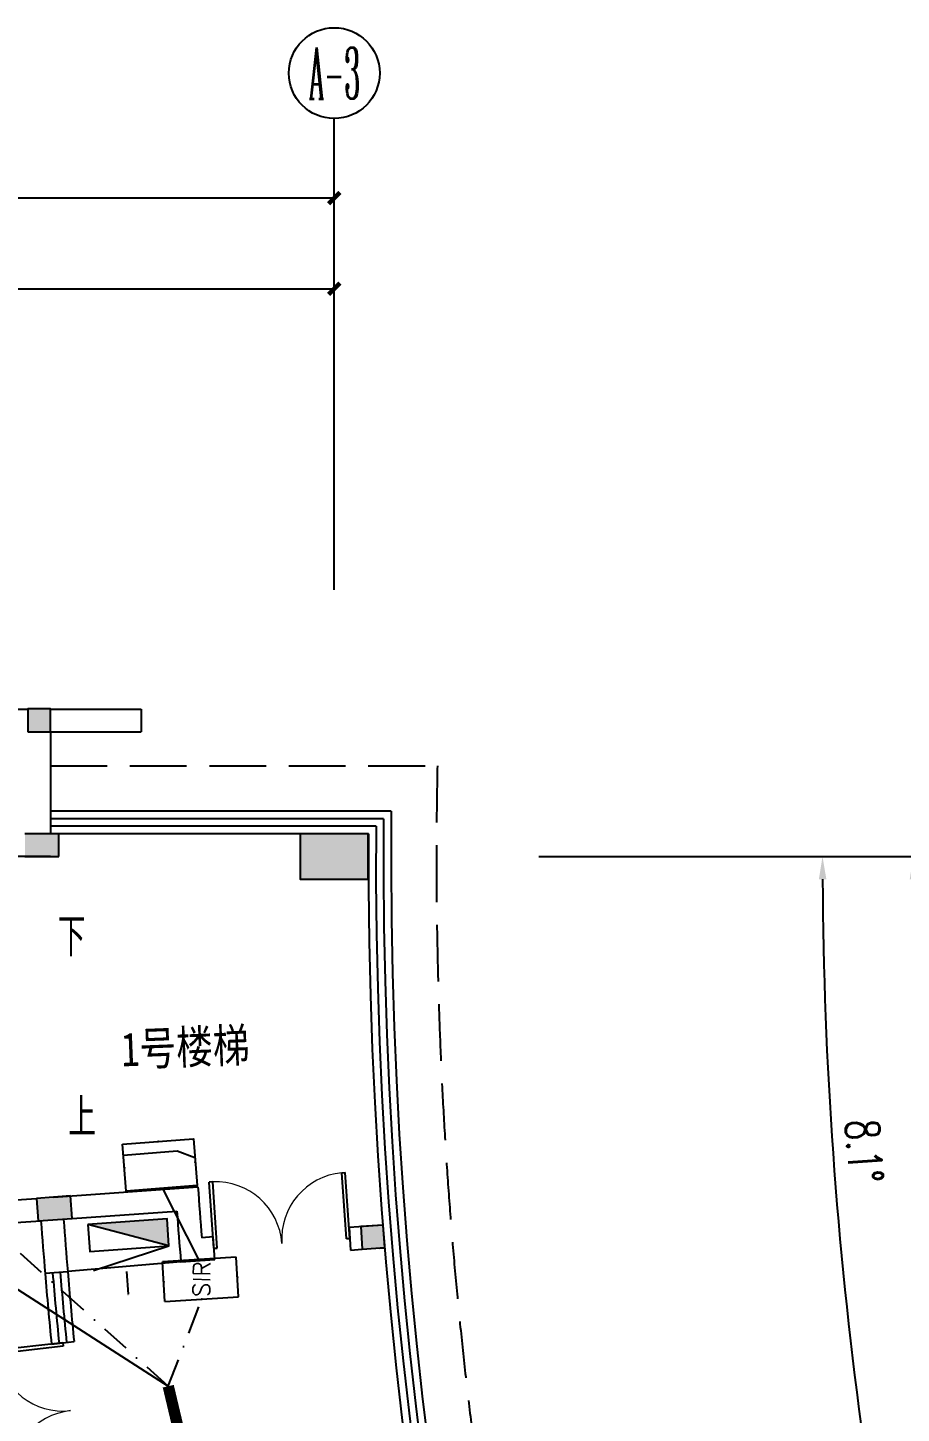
# Model space of a CAD drawing. Extents: x 13680 to 1640314, y -473492 to 65390.
# Drawn here: x 1477620 to 1485313, y -392385 to -380183 of the extents above; entities that cross this region are included whole.
import ezdxf
from ezdxf.enums import TextEntityAlignment as Align

# ---------------------------------------------------------------- set-up
doc = ezdxf.new("R2010")
doc.units = 0
doc.header["$LTSCALE"] = 1000
doc.header["$MEASUREMENT"] = 0
doc.linetypes.add('DASH', pattern=[0.35, 0.25, -0.1])
doc.linetypes.add('DASHDOT', pattern=[1, 0.5, -0.25, 0, -0.25])
for name, color, linetype in [('0-桥架', 120, 'Continuous'), ('AXIS', 1, 'Continuous'), ('AXIS_TEXT', 7, 'Continuous'), ('COLUMN', 255, 'Continuous'), ('DIM_SYMB', 3, 'Continuous'), ('DOOR_FIRE', 4, 'Continuous'), ('EQUIP-通讯', 6, 'Continuous'), ('LINE', 123, 'Continuous'), ('PUB_HATCH', 8, 'Continuous'), ('PUB_TEXT', 7, 'Continuous'), ('S-提资20140812', 6, 'Continuous'), ('S-消防器材提资', 2, 'Continuous'), ('TEL_TEXT', 7, 'Continuous'), ('WALL', 255, 'Continuous'), ('WINDOW', 2, 'Continuous'), ('WIRE-照明', 120, 'Continuous')]:
    doc.layers.add(name, color=color, linetype=linetype)
doc.styles.add('_HZTXT', font='txt.shx', dxfattribs={"width": 0.8, "bigfont": 'HZTXT.shx'})
doc.styles.add('_TCH_AXIS', font='COMPLEX', dxfattribs={"bigfont": 'GBCBIG'})
doc.styles.add('_TCH_DIM', font='SIMPLEX', dxfattribs={"bigfont": 'GBCBIG'})
doc.styles.add('_TCH_DIM_T3', font='SIMPLEX', dxfattribs={"width": 0.705882, "bigfont": 'GBCBIG'})
doc.styles.add('_TEL_DIM', font='SIMPLEX', dxfattribs={"width": 0.8, "height": 3.5, "bigfont": 'HZTXT'})
doc.styles.add('宋体', font='', dxfattribs={"width": 0.8})
doc.styles.get('宋体').set_extended_font_data('SimSun')
doc.dimstyles.new('_TCH_ARCH&&100', dxfattribs={"dimtxt": 297.5, "dimasz": 100, "dimexe": 250, "dimexo": 300, "dimgap": 126.25, "dimtad": 1, "dimdec": 0, "dimzin": 0, "dimdsep": 46, "dimtxsty": '_TCH_DIM_T3', "dimblk": 'ARCHTICK', "dimcen": 0.09, "dimclrt": 7, "dimazin": 2, "dimtfac": 1, "dimtdec": 0, "dimtix": 1, "dimtmove": 2, "dimatfit": 3, "dimfxl": 1, "dimtolj": 1, "dimtzin": 0, "dimarcsym": 0})
doc.dimstyles.new('_TCH_ARROW&&100', dxfattribs={"dimtxt": 297.5, "dimasz": 200, "dimexe": 250, "dimexo": 300, "dimgap": 126.25, "dimtad": 1, "dimdec": 0, "dimzin": 0, "dimdsep": 46, "dimtxsty": '_TCH_DIM_T3', "dimcen": 0.09, "dimclrt": 7, "dimazin": 2, "dimtfac": 1, "dimtdec": 0, "dimtix": 1, "dimtmove": 2, "dimatfit": 3, "dimfxl": 1, "dimtolj": 1, "dimtzin": 0, "dimarcsym": 0})

# ---------------------------------------------------------------- blocks, each defined once
blk = doc.blocks.new('xfx-gz')
at = {"layer": 'S-消防器材提资'}
blk.add_hatch(color=8, dxfattribs=at).paths.add_polyline_path([(0, 240), (0, 0), (700, 0)])
at = {"layer": 'S-消防器材提资', "color": 8}
for p, q in [((678, 408), (0, 240)), ((0, 240), (700, 0))]:
    blk.add_line(p, q, dxfattribs=at)
blk.add_lwpolyline([(700, 0), (700, 240), (0, 240), (0, 0)], close=True, dxfattribs=at)
blk = doc.blocks.new('_ArchTick')
at = {"color": 0, "linetype": 'ByBlock', "const_width": 0.4}
blk.add_lwpolyline([(-0.5, -0.5), (0.5, 0.5)], dxfattribs=at)
blk = doc.blocks.new('*D371')
at = {"layer": 'AXIS', "color": 0, "lineweight": -2, "transparency": 16777216}
for p, q in [((1586864, -400289), (1586864, -398395)), ((1594664, -400289), (1594664, -398395)), ((1586864, -398645), (1594664, -398645))]:
    blk.add_line(p, q, dxfattribs=at)
at = {"layer": 'Defpoints', "color": 0, "transparency": 16777216}
for p in [(1594664, -398645), (1586864, -400589), (1594664, -400589)]:
    blk.add_point(p, dxfattribs=at)
at = {"layer": 'AXIS', "color": 0, "lineweight": -2, "transparency": 16777216, "xscale": 100, "yscale": 100, "zscale": 100, "rotation": 180}
blk.add_blockref('_ArchTick', (1586864, -398645), dxfattribs=at)
at = {"layer": 'AXIS', "color": 0, "lineweight": -2, "transparency": 16777216, "xscale": 100, "yscale": 100, "zscale": 100}
blk.add_blockref('_ArchTick', (1594664, -398645), dxfattribs=at)
at = {"layer": 'AXIS', "color": 7, "transparency": 16777216, "insert": (1590764, -398370), "char_height": 297.5, "attachment_point": 5, "style": '_TCH_DIM_T3'}
blk.add_mtext('\\A1;7800', dxfattribs=at)
blk = doc.blocks.new('*D372')
at = {"layer": 'AXIS', "color": 0, "lineweight": -2, "transparency": 16777216}
for p, q in [((1581464, -400485), (1581464, -397595)), ((1594664, -400485), (1594664, -397595)), ((1581464, -397845), (1594664, -397845))]:
    blk.add_line(p, q, dxfattribs=at)
at = {"layer": 'Defpoints', "color": 0, "transparency": 16777216}
for p in [(1594664, -397845), (1581464, -400785), (1594664, -400785)]:
    blk.add_point(p, dxfattribs=at)
at = {"layer": 'AXIS', "color": 0, "lineweight": -2, "transparency": 16777216, "xscale": 100, "yscale": 100, "zscale": 100, "rotation": 180}
blk.add_blockref('_ArchTick', (1581464, -397845), dxfattribs=at)
at = {"layer": 'AXIS', "color": 0, "lineweight": -2, "transparency": 16777216, "xscale": 100, "yscale": 100, "zscale": 100}
blk.add_blockref('_ArchTick', (1594664, -397845), dxfattribs=at)
at = {"layer": 'AXIS', "color": 7, "transparency": 16777216, "insert": (1588064, -397570), "char_height": 297.5, "attachment_point": 5, "style": '_TCH_DIM_T3'}
blk.add_mtext('\\A1;13200', dxfattribs=at)
blk = doc.blocks.new('*D388')
at = {"layer": 'AXIS', "color": 0, "lineweight": -2, "transparency": 16777216}
for p, q in [((1579164, -403645), (1575914, -403645)), ((1627079, -459746), (1626570, -462956))]:
    blk.add_line(p, q, dxfattribs=at)
blk.add_arc((1635964, -403645), 59800, 180.19165, 260.80826, dxfattribs=at)
at = {"layer": 'AXIS', "color": 0, "transparency": 16777216}
for points in [[(1576131, -403845), (1576198, -403845), (1576164, -403645)], [(1626417, -462645), (1626407, -462710), (1626610, -462709)]]:
    blk.add_solid(points, dxfattribs=at)
at = {"layer": 'Defpoints', "color": 0, "transparency": 16777216}
for p in [(1579464, -403645), (1635964, -403645), (1582682, -430794), (1627126, -459450)]:
    blk.add_point(p, dxfattribs=at)
at = {"layer": 'AXIS', "color": 7, "transparency": 16777216, "insert": (1590701, -442304), "char_height": 297.5, "attachment_point": 5, "rotation": 310.5, "style": '_TCH_DIM_T3'}
blk.add_mtext('\\A1;81°', dxfattribs=at)
blk = doc.blocks.new('*D389')
at = {"layer": 'AXIS', "color": 0, "lineweight": -2, "transparency": 16777216}
for p, q in [((1596764, -403645), (1599214, -403645)), ((1597155, -409169), (1599581, -408823))]:
    blk.add_line(p, q, dxfattribs=at)
blk.add_arc((1635964, -403645), 37000, 180.3097, 187.7902, dxfattribs=at)
at = {"layer": 'AXIS', "color": 0, "transparency": 16777216}
for points in [[(1598932, -403845), (1598998, -403845), (1598964, -403645)], [(1599339, -408656), (1599273, -408665), (1599334, -408859)]]:
    blk.add_solid(points, dxfattribs=at)
at = {"layer": 'Defpoints', "color": 0, "transparency": 16777216}
for p in [(1596464, -403645), (1635964, -403645), (1599005, -405388), (1596858, -409211)]:
    blk.add_point(p, dxfattribs=at)
at = {"layer": 'AXIS', "color": 7, "transparency": 16777216, "insert": (1599331, -406239), "char_height": 297.5, "attachment_point": 5, "rotation": 274.05, "style": '_TCH_DIM_T3'}
blk.add_mtext('\\A1;8.1°', dxfattribs=at)
blk = doc.blocks.new('*D402')
at = {"layer": 'AXIS', "color": 0, "lineweight": -2, "transparency": 16777216}
for p, q in [((1596764, -403645), (1600014, -403645)), ((1629832, -442363), (1630341, -439153))]:
    blk.add_line(p, q, dxfattribs=at)
blk.add_arc((1635964, -403645), 36200, 180.3166, 260.6833, dxfattribs=at)
at = {"layer": 'AXIS', "color": 0, "transparency": 16777216}
for points in [[(1599732, -403845), (1599798, -403845), (1599764, -403645)], [(1630109, -439335), (1630099, -439401), (1630301, -439400)]]:
    blk.add_solid(points, dxfattribs=at)
at = {"layer": 'Defpoints', "color": 0, "transparency": 16777216}
for p in [(1596464, -403645), (1635964, -403645), (1603710, -420080), (1629785, -442659)]:
    blk.add_point(p, dxfattribs=at)
at = {"layer": 'AXIS', "color": 7, "transparency": 16777216, "insert": (1608647, -426977), "char_height": 297.5, "attachment_point": 5, "rotation": 310.5, "style": '_TCH_DIM_T3'}
blk.add_mtext('\\A1;81°', dxfattribs=at)
blk = doc.blocks.new('$DorLib2D$00000002')
for p, q in [((-0.5, 0), (-0.5, 0.4875)), ((-0.475, 0.4875), (-0.5, 0.4875)), ((-0.475, 0), (-0.475, 0.4875)), ((0.475, 0), (0.475, 0.4875)), ((0.475, 0.4875), (0.5, 0.4875)), ((0.5, 0), (0.5, 0.4875)), ((-0.5, 0), (-0.475, 0)), ((0.5, 0), (0.475, 0))]:
    blk.add_line(p, q)
at = {"lineweight": 13}
for centre, start, end in [((-0.4875, 0), 0, 88.53072), ((0.4875, 0), 91.46928, 180)]:
    blk.add_arc(centre, 0.4875, start, end, dxfattribs=at)
blk = doc.blocks.new('_FZHK')
blk.add_lwpolyline([(-0.5, -0.5), (0.5, -0.5), (0.5, 0.5), (-0.5, 0.5)], close=True)
blk = doc.blocks.new('$equip$00001889')
for p, q in [((-0.65, 0.35), (-0.65, -0.35)), ((0.65, 0.35), (-0.65, 0.35)), ((0.65, 0.35), (0.65, -0.35)), ((-0.65, -0.35), (0.65, -0.35))]:
    blk.add_line(p, q)
for p in [(0, 0.35), (-0.65, 0), (0.65, 0), (0, -0.35)]:
    blk.add_point(p)
at = {"color": 7, "style": '_TEL_DIM'}
blk.add_attdef('$TEXT$', text='', height=0.3, dxfattribs=at).set_placement((-0.02, -0.003), align=Align.MIDDLE_CENTER)
at = {"color": 7, "style": '_TEL_DIM', "flags": 1}
blk.add_attdef('A', text='', height=0.00002, dxfattribs=at).set_placement((0, 0), align=Align.MIDDLE_CENTER)
blk = doc.blocks.new('$equip$00001876')
at = {"color": 0, "linetype": 'Continuous'}
blk.add_lwpolyline([(-0.625, 0.415), (0.625, 0.415), (0.625, -0.415), (-0.625, -0.415)], close=True, dxfattribs=at)
blk.add_lwpolyline([(0.625, 0.075), (0.325, 0.215), (-0.625, 0.215)], dxfattribs=at)
for p in [(0, 0.415), (-0.625, 0), (0.625, 0), (0, -0.415)]:
    blk.add_point(p)
at = {"layer": 'TEL_TEXT', "style": '_TEL_DIM', "flags": 1}
blk.add_attdef('A', text='', height=0.00002, dxfattribs=at).set_placement((0, 0), align=Align.MIDDLE_CENTER)
blk = doc.blocks.new('5FX')
at = {"layer": 'PUB_HATCH', "linetype": 'ByBlock'}
h = blk.add_hatch(color=256, dxfattribs=at)
h.paths.add_polyline_path([(1592165.2, -402345.3), (1591965.2, -402345.3), (1591965.2, -402545.3), (1592165.2, -402545.3)])
h.paths.add_polyline_path([(1592239.8, -403445.3), (1592162.7, -403445.3), (1591939.8, -403445.1), (1591939.8, -403645.1), (1592239.8, -403645.1)])
h.paths.add_polyline_path([(1589165.3, -403445.1), (1588865.3, -403445.1), (1588865.3, -403645.1), (1589165.3, -403645.1)])
for points in [[(1594964.4, -403445.3), (1594364.4, -403445.3), (1594364.4, -403845.3), (1594964.4, -403845.3)], [(1592342.1, -406633.7), (1592042.8, -406654.9), (1592057, -406854.4), (1592356.2, -406833.2)], [(1595093, -406890), (1594897, -406903.9), (1594911.1, -407103.4), (1595109.3, -407089.4, -0.0012196)]]:
    blk.add_hatch(color=256, dxfattribs=at).paths.add_polyline_path(points)
at = {"layer": 'AXIS'}
for p, q in [((1594664.4, -401295.1), (1594664.4, -397145.3)), ((1596464.4, -403645.3), (1600464.4, -403645.3))]:
    blk.add_line(p, q, dxfattribs=at)
blk.add_circle((1594664.4, -396745.3), 400, dxfattribs=at)
at = {"layer": 'DIM_SYMB'}
for points in [[(1592177.1, -404348.1, 0, 0, 0), (1588275, -404348.1, 0, 0, 0), (1588348.5, -406133.2, 0, 0, 0), (1589637.2, -406054, 80, 0, 0), (1589936.6, -406035.6, 0, 0, 0)], [(1592270, -405939.8, 0, 0, 0), (1591896.6, -405966.3, 0, 0, 0), (1591357.9, -406004.4, 80, 0, 0), (1591058.7, -406025.6, 0, 0, 0)]]:
    blk.add_lwpolyline(points, format="xyseb", dxfattribs=at)
at = {"layer": 'LINE', "linetype": 'DASH', "ltscale": 2}
blk.add_line((1592164.4, -402845.3), (1595572.3, -402845.3), dxfattribs=at)
for radius, start, end in [(55400, 179.17262, 261.82632), (40400, 178.86539, 262.13356)]:
    blk.add_arc((1635964.4, -403645.3), radius, start, end, dxfattribs=at)
at = {"layer": 'WALL'}
for p, q in [((1591064.2, -402345.6), (1591965.2, -402345.6)), ((1592165.2, -402345.6), (1592964.4, -402345.6)), ((1592964.4, -402345.6), (1592964.4, -402545.6)), ((1592164.4, -402545.6), (1592164.4, -403445.1)), ((1592164.4, -402545.6), (1592964.4, -402545.6)), ((1592239.8, -403445.1), (1591939.8, -403445.1)), ((1592239.8, -403645.1), (1592239.8, -403445.1)), ((1592164.4, -403645.3), (1589015.3, -403645.3)), ((1591939.8, -403645.1), (1592239.8, -403645.1)), ((1592164.4, -403645.1), (1592164.4, -403645.3)), ((1592191.7, -406644.3), (1593463.8, -406553.1)), ((1589274.8, -406850.9), (1592042.8, -406654.9)), ((1592342.1, -406633.7), (1592042.8, -406654.9)), ((1592042.8, -406654.9), (1592057, -406854.4)), ((1592356.2, -406833.2), (1592342.1, -406633.7)), ((1592057, -406854.4), (1592356.2, -406833.2)), ((1592356.2, -406833), (1593278.4, -406766.9)), ((1589139.3, -407061), (1592081.5, -406852.6)), ((1595051.4, -406893), (1594794.8, -406911)), ((1594794.8, -406911), (1594808.8, -407110.5)), ((1593597.7, -406995), (1593496.9, -407002.1)), ((1593611.7, -407194.5), (1593597.7, -406995)), ((1593313.6, -407215.4), (1593611.7, -407194.5)), ((1594808.8, -407110.5), (1594911.1, -407103.3)), ((1595065.5, -407092.5), (1595108.1, -407089.5)), ((1595108.1, -407089.5), (1595108.1, -407089.5)), ((1592317.3, -407301.3), (1592118, -407318)), ((1592833.8, -407298), (1592835.7, -407297.9)), ((1592835.7, -407297.9), (1592848.5, -407497.5)), ((1592846.6, -407497.6), (1592848.5, -407497.5))]:
    blk.add_line(p, q, dxfattribs=at)
at = {"layer": 'WALL', "color": 8, "linetype": 'ByBlock'}
blk.add_line((1593313.6, -407215.4), (1592317.1, -407298.8), dxfattribs=at)
at = {"layer": 'WALL'}
for centre, radius, start, end in [((1636064.1, -403637.2), 42700, 183.9157, 184.51973), ((1636064.1, -403637.2), 42900, 184.18368, 184.7845), ((1635964.4, -403645.3), 44000, 184.18022, 184.78799), ((1635964.4, -403645.3), 43800, 184.18079, 184.78799)]:
    blk.add_arc(centre, radius, start, end, dxfattribs=at)
at = {"layer": 'WINDOW'}
for p, q in [((1595166.4, -403245.3), (1592162.7, -403245.3)), ((1595098.8, -403312.3), (1592162.7, -403312.3)), ((1595032.3, -403378.3), (1592162.7, -403378.3)), ((1594964.9, -403445.3), (1592162.7, -403445.3)), ((1592174.4, -407939.2), (1592373.2, -407917))]:
    blk.add_line(p, q, dxfattribs=at)
for radius, start, end in [(40800, 179.43829, 261.56064), (40933, 179.62629, 261.37265), (40867, 179.53315, 261.46579), (41000, 179.72053, 261.27841), (44000, 184.78481, 185.60029), (43933.3, 184.78481, 185.5991), (43866.7, 184.78481, 185.59791), (43800, 184.78481, 185.59672)]:
    blk.add_arc((1635964.4, -403645.3), radius, start, end, dxfattribs=at)
at = {"layer": 'COLUMN', "linetype": 'ByBlock'}
for p, xscale, yscale, zscale, rotation in [((1592065.2, -402445.3), 200.0000000000165, 200.0000000000165, 200.0000000000165, 2.325909531067305e-05), ((1595003.8, -406996.6), 200.0000000000418, 200.0000000000418, 200.0000000000418, 4.05000226372451)]:
    blk.add_blockref('_FZHK', p, dxfattribs=dict(at, xscale=xscale, yscale=yscale, zscale=zscale, rotation=rotation))
at = {"layer": 'COLUMN', "xscale": 400.000000000033, "yscale": 600.0000000000495, "zscale": 600.0000000000495, "rotation": 270.0000232590953}
blk.add_blockref('_FZHK', (1594664.4, -403645.3), dxfattribs=at)
at = {"layer": 'DOOR_FIRE', "xscale": 1200.000000000001, "yscale": 1200.000000000001, "zscale": 200, "rotation": 4.014654475273229}
blk.add_blockref('$DorLib2D$00000002', (1594203.2, -407052.7), dxfattribs=at)
at = {"layer": 'S-提资20140812', "rotation": 184.0500028246452}
blk.add_blockref('xfx-gz', (1593192, -406834.7), dxfattribs=at)
at = {"layer": 'WINDOW', "xscale": -1200, "yscale": -1200, "zscale": -1200, "rotation": 276.3816177851446}
blk.add_blockref('$DorLib2D$00000002', (1592340.5, -408524.4), dxfattribs=at)
at = {"layer": 'AXIS_TEXT', "style": '_TCH_AXIS', "width": 0.344262}
blk.add_text('A-3', height=452.55, dxfattribs=at).set_placement((1594438.1, -396971.6), (1594890.7, -396971.6), align=Align.FIT)
at = {"layer": 'PUB_TEXT', "style": '_TCH_DIM'}
for s, p in [('下', (1592229.6, -404523.1)), ('上', (1592322.4, -406111.1))]:
    blk.add_text(s, height=337.6, dxfattribs=at).set_placement(p)
at = {"layer": 'PUB_TEXT', "linetype": 'ByBlock', "style": '宋体', "width": 0.8}
blk.add_text('1号楼梯', height=296.2, rotation=2.1906, dxfattribs=at).set_placement((1592793, -405493.3))
at = {"layer": 'WALL', "color": 2, "style": '_HZTXT', "width": 0.8, "flags": 8}
blk.add_attdef('北', text='', height=500, rotation=8, dxfattribs=at).set_placement((1578097.3, -399276.5), align=Align.MIDDLE)
at = {"layer": 'AXIS'}
for p1, p2, distance, picture, middle in [((1581464.4, -400784.6), (1594664.4, -400784.6), 2939.3, '*D372', (1588064.4, -397570.3)), ((1586864.4, -400589), (1594664.4, -400589), 1943.6, '*D371', (1590764.4, -398370.3))]:
    dim = blk.add_aligned_dim(p1=p1, p2=p2, distance=distance, dimstyle='_TCH_ARCH&&100', dxfattribs=at)
    dim.commit()
    dim.dimension.update_dxf_attribs({"geometry": picture, "text_midpoint": middle})
for base, p1, p2, picture, middle in [((1582682.2, -430793.9), (1579464.4, -403645.3), (1627125.8, -459449.7), '*D388', (1590701.2, -442303.7)), ((1599005.5, -405388.2), (1596464.4, -403645.3), (1596858.5, -409210.9), '*D389', (1599331.1, -406239.1)), ((1603710, -420079.8), (1596464.4, -403645.3), (1629785.2, -442659), '*D402', (1608646.8, -426976.7))]:
    dim = blk.add_angular_dim_3p(base=base, center=(1635964.4, -403645.3), p1=p1, p2=p2, dimstyle='_TCH_ARROW&&100', dxfattribs=at)
    dim.commit()
    dim.dimension.update_dxf_attribs({"geometry": picture, "text_midpoint": middle})

msp = doc.modelspace()

# ---------------------------------------------------------------- linework, layer by layer
at = {"layer": '0-桥架', "color": 120, "const_width": 100}
msp.add_lwpolyline([(1478858.151, -392146.884), (1480571.16, -399375.901), (1482992.648, -406232.666), (1489010.113, -415171.942), (1495277, -420935.87), (1501478.447, -425151.137), (1509750.267, -428572.371)], dxfattribs=at)
at = {"layer": 'WIRE-照明'}
for p, q in [((1478806.397, -390404.592), (1479124.754, -391032.064)), ((1477491.19, -391268.387), (1478858.151, -392146.884))]:
    msp.add_line(p, q, dxfattribs=at)
at = {"layer": 'WIRE-照明', "linetype": 'DASHDOT', "ltscale": 0.5}
for q in [(1477515.572, -390940.349), (1479153.651, -391380.924)]:
    msp.add_line((1478858.151, -392146.884), q, dxfattribs=at)

# ---------------------------------------------------------------- block references
msp.add_blockref('5FX', (-114344.346, 16162.546))
at = {"layer": 'EQUIP-通讯', "xscale": 499.9999999999888, "yscale": 499.9999999999888, "zscale": 499.9999999999888, "rotation": 4.478435091594459}
msp.add_blockref('$equip$00001876', (1478784.03, -390198.209), dxfattribs=at)
at = {"layer": 'EQUIP-通讯'}
ref = msp.add_blockref('$equip$00001889', (1479142.285, -391206.293), dxfattribs=dict(at, xscale=499.999999999963, yscale=499.999999999963, zscale=499.999999999963, rotation=183.7238936816333))
ref.add_attrib('$TEXT$', 'SIR', dxfattribs={"layer": '0', "color": 7, "height": 150, "rotation": 88.7017623, "style": '_TEL_DIM'}).set_placement((1479152.166, -391204.072), align=Align.MIDDLE_CENTER)

doc.saveas('drawing.dxf')
